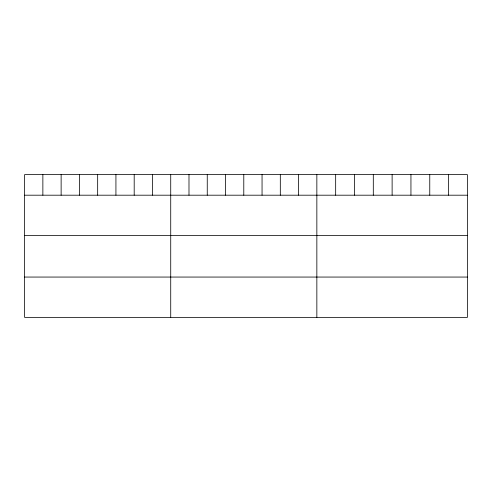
<?xml version="1.0" encoding="UTF-8"?>
<svg xmlns="http://www.w3.org/2000/svg" width="492" height="492" viewBox="0 0 492 492"><rect width="100%" height="100%" fill="white"/><g stroke="black" fill="none" stroke-linecap="round" stroke-linejoin="round"><path stroke-width="0.74" d="M467.4 195.195L467.4 317.377L24.6 317.377L24.6 174.623L467.4 174.623L467.4 195.195L24.6 195.195M24.6 235.514L467.4 235.514M24.6 277.058L467.4 277.058M448.581 174.623L448.581 195.195M429.762 174.623L429.762 195.195M410.943 174.623L410.943 195.195M392.124 174.623L392.124 195.195M373.305 174.623L373.305 195.195M354.486 174.623L354.486 195.195M335.667 174.623L335.667 195.195M316.848 174.623L316.848 317.377M298.582 174.623L298.582 195.195M280.317 174.623L280.317 195.195M262.052 174.623L262.052 195.195M243.786 174.623L243.786 195.195M225.52 174.623L225.52 195.195M207.255 174.623L207.255 195.195M188.989 174.623L188.989 195.195M170.724 174.623L170.724 317.377M152.459 174.623L152.459 195.195M134.193 174.623L134.193 195.195M115.927 174.623L115.927 195.195M97.662 174.623L97.662 195.195M79.396 174.623L79.396 195.195M61.131 174.623L61.131 195.195M42.866 174.623L42.866 195.195"/></g></svg>
